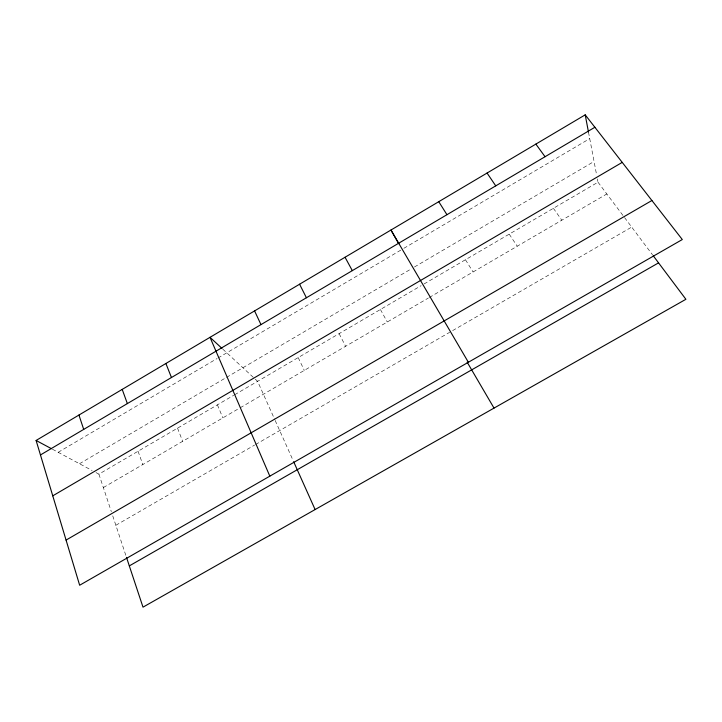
<?xml version="1.0" encoding="UTF-8"?>
<svg xmlns="http://www.w3.org/2000/svg" width="722" height="722" viewBox="0 0 722 722"><rect width="100%" height="100%" fill="white"/><g stroke="black" fill="none" stroke-linecap="round" stroke-linejoin="round"><path stroke-width="0.54" stroke-dasharray="3.61 2.71" d="M58.193 452.306L217.06 358.554M218.035 357.977L400.981 250.02M403.869 248.314L589.721 138.633M79.501 463.741L225.58 377.931M226.546 377.362L411.558 268.692M414.455 266.987L594.062 161.475M95.999 472.594L98.905 474.155L233.675 395.322M234.632 394.763L421.134 285.668M424.031 283.972L598.006 182.206L597.383 178.93M103.354 487.567L239.262 408.309M240.227 407.75L428.381 298.024M429.337 297.464L606.832 193.965M115.854 525.282L254.586 445.086M255.552 444.526L449.698 332.291M452.622 330.604L631.696 227.087M52.426 449.219L92.118 470.509M222.782 349.132L257.601 381.324L274.712 419.473M598.006 182.206L652.507 254.812M553.395 208.297L561.815 220.21M509.218 234.145L517.232 246.211M465.455 259.74L473.072 271.959M380.422 309.485L387.281 321.994M339.114 333.645L345.612 346.289M298.177 357.589L304.314 370.377M275.163 420.475L293.204 460.699M217.394 404.843L222.845 417.885M177.549 428.155L182.657 441.313M138.055 451.25L142.83 464.544M98.905 474.155L111.341 511.663M112.731 515.851L126.485 557.348M588.493 132.144L596.553 174.571"/><path stroke-width="1.08" d="M36.1 440.456L585.208 114.843L682.299 239.542L79.655 585.244L36.1 440.456L51.47 448.696M40.459 454.95L594.883 127.271M52.76 495.833L622.22 162.387M66.072 540.083L651.903 200.508M129.319 565.895L658.554 262.862M221.988 348.392L210.012 337.327L269.82 476.15M653.184 255.705L685.9 299.287L143.001 607.157L126.485 557.348M535.877 144.102L545.047 156.719M487.061 173.045L495.743 185.861M438.759 201.682L446.954 214.696M468.37 362.263L390.963 230.029L398.652 243.621M467.161 362.164L494.019 408.101M345.044 257.258L352.318 270.633M299.585 284.215L306.417 297.762M254.577 310.902L260.976 324.611M293.655 461.701L315.108 509.551M165.898 363.491L171.457 377.525M122.208 389.393L127.361 403.589M78.942 415.051L83.698 429.391M585.208 114.843L588.493 132.144"/></g></svg>
